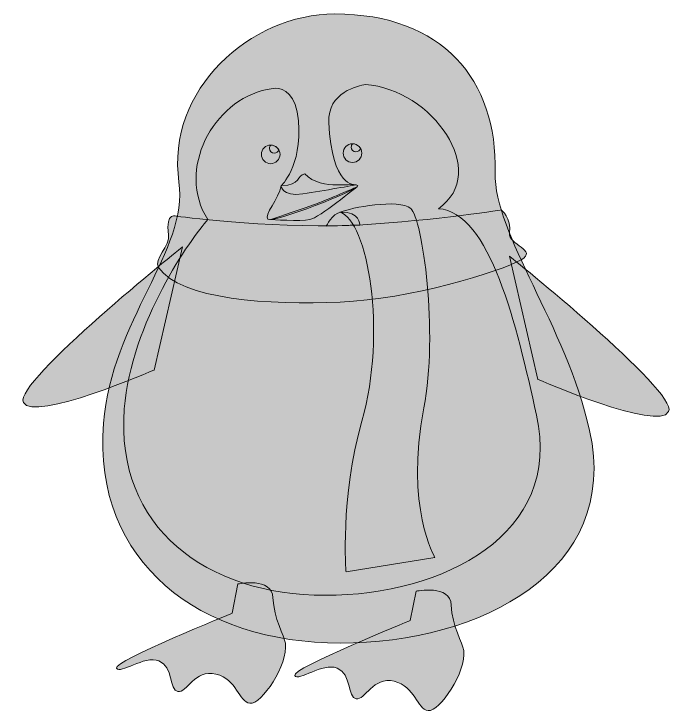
# Model space of a CAD drawing. Header units: inches. Extents: x 102 to 4763, y -2353 to -67.
# Drawn here: x 3757 to 4763, y -2350 to -1292 of the extents above; entities that cross this region are included whole.
import ezdxf

# ---------------------------------------------------------------- set-up
doc = ezdxf.new("R2010")
doc.units = ezdxf.units.IN
doc.header["$MEASUREMENT"] = 0
doc.layers.add('Layer 1', color=7, linetype='Continuous')

# ---------------------------------------------------------------- blocks, each defined once
blk = doc.blocks.new('block 2')
at = {"layer": 'Layer 1', "true_color": 0x131f23}
h = blk.add_hatch(color=250, dxfattribs=at)
h.dxf.hatch_style = 2
edge = h.paths.add_edge_path()
edge.add_spline(control_points=[(4629.3, -1923.6), (4676.6, -2136.2), (4463.8, -2245.4), (4251.5, -2245.4), (4039.1, -2245.4), (3875.8, -2124), (3892.4, -1912.3), (3904.6, -1757.3), (4021.4, -1649.8), (4006.8, -1547.2), (3986.8, -1406.9), (4114.9, -1292.3), (4243.2, -1292.3), (4406.3, -1292.3), (4489.5, -1391.9), (4486.2, -1532.8), (4484, -1626.7), (4593.6, -1763), (4629.3, -1923.6)], knot_values=[0, 0, 0, 0, 1, 1, 1, 2, 2, 2, 3, 3, 3, 4, 4, 4, 5, 5, 5, 6, 6, 6, 6], degree=3, periodic=1)
h = blk.add_hatch(color=250, dxfattribs=at)
h.dxf.hatch_style = 2
edge = h.paths.add_edge_path()
edge.add_spline(control_points=[(4140.6, -1406.6), (4140.5, -1406.6), (4140.5, -1406.6), (4140.5, -1406.6), (4140.5, -1406.6), (4140.5, -1406.6), (4140.5, -1406.6), (4140.5, -1406.6), (4140.6, -1406.6), (4140.6, -1406.6)], knot_values=[0, 0, 0, 0, 1, 1, 1, 2, 2, 2, 3, 3, 3, 3], degree=3, periodic=1)
h = blk.add_hatch(color=250, dxfattribs=at)
h.dxf.hatch_style = 2
edge = h.paths.add_edge_path()
edge.add_spline(control_points=[(4160, -1505), (4160, -1512.8), (4153.6, -1519.1), (4145.8, -1519.1), (4138.1, -1519.1), (4131.7, -1512.8), (4131.7, -1505), (4131.7, -1497.2), (4138.1, -1490.9), (4145.8, -1490.9), (4153.6, -1490.9), (4160, -1497.2), (4160, -1505)], knot_values=[0, 0, 0, 0, 1, 1, 1, 2, 2, 2, 3, 3, 3, 4, 4, 4, 4], degree=3, periodic=1)
h = blk.add_hatch(color=250, dxfattribs=at)
h.dxf.hatch_style = 2
edge = h.paths.add_edge_path()
edge.add_spline(control_points=[(4283.9, -1503.1), (4283.9, -1510.8), (4277.6, -1517.2), (4269.8, -1517.2), (4262, -1517.2), (4255.7, -1510.8), (4255.7, -1503.1), (4255.7, -1495.3), (4262, -1488.9), (4269.8, -1488.9), (4277.6, -1488.9), (4283.9, -1495.3), (4283.9, -1503.1)], knot_values=[0, 0, 0, 0, 1, 1, 1, 2, 2, 2, 3, 3, 3, 4, 4, 4, 4], degree=3, periodic=1)
at = {"layer": 'Layer 1', "true_color": 0xf05a28}
h = blk.add_hatch(color=20, dxfattribs=at)
h.dxf.hatch_style = 2
edge = h.paths.add_edge_path()
edge.add_spline(control_points=[(4161.9, -1552.4), (4158.3, -1572.8), (4135.2, -1596.7), (4141.6, -1603.3), (4148, -1610), (4280.7, -1558.6), (4277.7, -1552.4), (4274.8, -1546.1), (4224, -1562), (4197.4, -1534.5), (4184.7, -1536.8), (4192.4, -1552), (4161.9, -1552.4)], knot_values=[0, 0, 0, 0, 1, 1, 1, 2, 2, 2, 3, 3, 3, 4, 4, 4, 4], degree=3, periodic=1)
at = {"layer": 'Layer 1', "true_color": 0xbc271f}
h = blk.add_hatch(color=22, dxfattribs=at)
h.dxf.hatch_style = 2
edge = h.paths.add_edge_path()
edge.add_spline(control_points=[(4276.2, -1554.5), (4276.2, -1554.5), (4219, -1601.1), (4205.3, -1603.9), (4191.4, -1606.8), (4145.8, -1603.8), (4145.8, -1603.8), (4145.8, -1603.8), (4185, -1590.7), (4209.1, -1582), (4233.3, -1573.2), (4276.2, -1554.5), (4276.2, -1554.5)], knot_values=[0, 0, 0, 0, 1, 1, 1, 2, 2, 2, 3, 3, 3, 4, 4, 4, 4], degree=3, periodic=1)
at = {"layer": 'Layer 1', "true_color": 0xec1c24}
h = blk.add_hatch(color=240, dxfattribs=at)
h.dxf.hatch_style = 2
edge = h.paths.add_edge_path()
edge.add_spline(control_points=[(4250.7, -1592.7), (4267.3, -1585.8), (4340.2, -1571.7), (4358.1, -1587), (4376, -1602.3), (4400.2, -1775.8), (4378, -1889.2), (4348.7, -2039), (4394.9, -2116), (4394.9, -2116), (4394.9, -2116), (4260.1, -2137.5), (4260.1, -2137.5), (4260.1, -2137.5), (4250.7, -2026.2), (4284.1, -1909), (4322.5, -1774.6), (4293, -1604.4), (4250.7, -1592.7)], knot_values=[0, 0, 0, 0, 1, 1, 1, 2, 2, 2, 3, 3, 3, 4, 4, 4, 5, 5, 5, 6, 6, 6, 6], degree=3, periodic=1)
at = {"layer": 'Layer 1', "true_color": 0xbe1e2d}
h = blk.add_hatch(color=242, dxfattribs=at)
h.dxf.hatch_style = 2
edge = h.paths.add_edge_path()
edge.add_spline(control_points=[(4495.3, -1589.2), (4495.3, -1589.2), (4366.6, -1608.8), (4266.4, -1612.4), (4136.9, -1617.2), (4003.8, -1598.7), (4003.8, -1598.7), (4003.8, -1598.7), (3985.5, -1590.7), (3991.1, -1627), (3993.5, -1642.5), (3968.2, -1664.7), (3975.9, -1676.3), (4008.4, -1725.4), (4144.9, -1733.4), (4251.1, -1728.9), (4357.4, -1724.4), (4491.5, -1683.6), (4525.3, -1664.7), (4551.8, -1650), (4505.5, -1642.2), (4507.8, -1624.4), (4510.8, -1601.5), (4495.3, -1589.2), (4495.3, -1589.2)], knot_values=[0, 0, 0, 0, 1, 1, 1, 2, 2, 2, 3, 3, 3, 4, 4, 4, 5, 5, 5, 6, 6, 6, 7, 7, 7, 8, 8, 8, 8], degree=3, periodic=1)
at = {"layer": 'Layer 1', "true_color": 0x810004}
h = blk.add_hatch(color=16, dxfattribs=at)
h.dxf.hatch_style = 2
edge = h.paths.add_edge_path()
edge.add_spline(control_points=[(4252.2, -1592.4), (4238.7, -1594.9), (4230.2, -1613.7), (4230.2, -1613.7), (4230.2, -1613.7), (4281.2, -1612.2), (4281.2, -1612.2), (4281.2, -1612.2), (4280.7, -1591), (4252.2, -1592.4)], knot_values=[0, 0, 0, 0, 1, 1, 1, 2, 2, 2, 3, 3, 3, 3], degree=3, periodic=1)
at = {"layer": 'Layer 1', "true_color": 0x131f23}
h = blk.add_hatch(color=250, dxfattribs=at)
h.dxf.hatch_style = 2
edge = h.paths.add_edge_path()
edge.add_spline(control_points=[(4012.2, -1645.2), (4012.2, -1645.2), (3756.6, -1849.6), (3770.9, -1880.7), (3785.2, -1911.8), (3969.2, -1831.7), (3969.2, -1831.7), (3969.2, -1831.7), (4012.2, -1645.2), (4012.2, -1645.2)], knot_values=[0, 0, 0, 0, 1, 1, 1, 2, 2, 2, 3, 3, 3, 3], degree=3, periodic=1)
h = blk.add_hatch(color=250, dxfattribs=at)
h.dxf.hatch_style = 2
edge = h.paths.add_edge_path()
edge.add_spline(control_points=[(4507.8, -1659.3), (4507.8, -1659.3), (4763.4, -1863.7), (4749.1, -1894.8), (4734.7, -1925.9), (4550.8, -1845.9), (4550.8, -1845.9), (4550.8, -1845.9), (4507.8, -1659.3), (4507.8, -1659.3)], knot_values=[0, 0, 0, 0, 1, 1, 1, 2, 2, 2, 3, 3, 3, 3], degree=3, periodic=1)
at = {"layer": 'Layer 1', "true_color": 0xf05a28}
h = blk.add_hatch(color=20, dxfattribs=at)
h.dxf.hatch_style = 2
edge = h.paths.add_edge_path()
edge.add_spline(control_points=[(4087.2, -2200.3), (4087.2, -2200.3), (3906.5, -2273.5), (3912, -2283.4), (3917.6, -2293.4), (3954.2, -2263.5), (3976.4, -2272.4), (3998.5, -2281.2), (3991.9, -2316.7), (4005.2, -2318.9), (4018.5, -2321.2), (4030.7, -2284.6), (4062.9, -2292.3), (4095, -2300.1), (4097.1, -2334.5), (4114.4, -2336.7), (4131.6, -2338.9), (4172.6, -2277.9), (4168.2, -2245.8), (4166.6, -2234), (4150.5, -2209.1), (4149.3, -2177), (4148.2, -2144.8), (4096.1, -2155.9), (4096.1, -2155.9), (4096.1, -2155.9), (4087.2, -2200.3), (4087.2, -2200.3)], knot_values=[0, 0, 0, 0, 1, 1, 1, 2, 2, 2, 3, 3, 3, 4, 4, 4, 5, 5, 5, 6, 6, 6, 7, 7, 7, 8, 8, 8, 9, 9, 9, 9], degree=3, periodic=1)
h = blk.add_hatch(color=20, dxfattribs=at)
h.dxf.hatch_style = 2
edge = h.paths.add_edge_path()
edge.add_spline(control_points=[(4357.5, -2211.3), (4357.5, -2211.3), (4176.7, -2284.5), (4182.2, -2294.4), (4187.8, -2304.4), (4224.4, -2274.5), (4246.5, -2283.3), (4268.7, -2292.2), (4262.1, -2327.7), (4275.4, -2329.9), (4288.7, -2332.2), (4300.9, -2295.5), (4333.1, -2303.3), (4365.2, -2311.1), (4367.3, -2345.4), (4384.6, -2347.7), (4401.8, -2349.9), (4442.8, -2288.9), (4438.4, -2256.7), (4436.8, -2245), (4420.7, -2220.1), (4419.6, -2188), (4418.5, -2155.8), (4366.3, -2166.9), (4366.3, -2166.9), (4366.3, -2166.9), (4357.5, -2211.3), (4357.5, -2211.3)], knot_values=[0, 0, 0, 0, 1, 1, 1, 2, 2, 2, 3, 3, 3, 4, 4, 4, 5, 5, 5, 6, 6, 6, 7, 7, 7, 8, 8, 8, 9, 9, 9, 9], degree=3, periodic=1)
at = {"layer": 'Layer 1', "lineweight": 0}
for points, knots in [([(4629.3, -1923.6), (4676.6, -2136.2), (4463.8, -2245.4), (4251.5, -2245.4), (4039.1, -2245.4), (3875.8, -2124), (3892.4, -1912.3), (3904.6, -1757.3), (4021.4, -1649.8), (4006.8, -1547.2), (3986.8, -1406.9), (4114.9, -1292.3), (4243.2, -1292.3), (4406.3, -1292.3), (4489.5, -1391.9), (4486.2, -1532.8), (4484, -1626.7), (4593.6, -1763), (4629.3, -1923.6)], [0, 0, 0, 0, 1, 1, 1, 2, 2, 2, 3, 3, 3, 4, 4, 4, 5, 5, 5, 6, 6, 6, 6]), ([(4228.4, -2173), (4048.3, -2173), (3909.8, -2070), (3923.9, -1890.5), (3934.2, -1759.1), (4025.5, -1631.4), (4050.5, -1603.9), (4002.3, -1528.2), (4058.5, -1423.5), (4140.5, -1406.6), (4140.5, -1406.6), (4140.6, -1406.6), (4140.6, -1406.6), (4140.6, -1406.6), (4140.6, -1406.6), (4140.6, -1406.6), (4144.7, -1405.7), (4148.9, -1405.1), (4153.1, -1404.7), (4165.9, -1405.1), (4184.5, -1413.1), (4187.8, -1454.4), (4193.4, -1524.1), (4161.9, -1552.4), (4161.9, -1552.4), (4161.9, -1552.4), (4161.8, -1569.5), (4194.8, -1564.7), (4226.7, -1560), (4272.6, -1551.7), (4275.5, -1551.2), (4273, -1551.5), (4238.7, -1554.8), (4234, -1456.9), (4231.8, -1410.6), (4279.2, -1400.9), (4289.5, -1399.3), (4390.1, -1405.8), (4479.7, -1531.9), (4400, -1587.3), (4478.7, -1592.3), (4518.5, -1763.9), (4548.8, -1900.1), (4588.9, -2080.4), (4408.5, -2173), (4228.4, -2173)], [0, 0, 0, 0, 1, 1, 1, 2, 2, 2, 3, 3, 3, 4, 4, 4, 5, 5, 5, 6, 6, 6, 7, 7, 7, 8, 8, 8, 9, 9, 9, 10, 10, 10, 11, 11, 11, 12, 12, 12, 13, 13, 13, 14, 14, 14, 15, 15, 15, 15]), ([(4140.6, -1406.6), (4140.5, -1406.6), (4140.5, -1406.6), (4140.5, -1406.6), (4140.5, -1406.6), (4140.5, -1406.6), (4140.5, -1406.6), (4140.5, -1406.6), (4140.6, -1406.6), (4140.6, -1406.6)], [0, 0, 0, 0, 1, 1, 1, 2, 2, 2, 3, 3, 3, 3]), ([(4160, -1505), (4160, -1512.8), (4153.6, -1519.1), (4145.8, -1519.1), (4138.1, -1519.1), (4131.7, -1512.8), (4131.7, -1505), (4131.7, -1497.2), (4138.1, -1490.9), (4145.8, -1490.9), (4153.6, -1490.9), (4160, -1497.2), (4160, -1505)], [0, 0, 0, 0, 1, 1, 1, 2, 2, 2, 3, 3, 3, 4, 4, 4, 4]), ([(4158, -1497.9), (4155.6, -1493.8), (4151.2, -1491), (4146.1, -1490.9), (4144.9, -1492.2), (4144.1, -1493.9), (4144.1, -1495.9), (4144.1, -1499.8), (4147.3, -1503), (4151.2, -1503), (4154.5, -1503), (4157.1, -1500.9), (4158, -1497.9)], [0, 0, 0, 0, 1, 1, 1, 2, 2, 2, 3, 3, 3, 4, 4, 4, 4]), ([(4283.9, -1503.1), (4283.9, -1510.8), (4277.6, -1517.2), (4269.8, -1517.2), (4262, -1517.2), (4255.7, -1510.8), (4255.7, -1503.1), (4255.7, -1495.3), (4262, -1488.9), (4269.8, -1488.9), (4277.6, -1488.9), (4283.9, -1495.3), (4283.9, -1503.1)], [0, 0, 0, 0, 1, 1, 1, 2, 2, 2, 3, 3, 3, 4, 4, 4, 4]), ([(4281.9, -1496), (4279.5, -1491.8), (4275.1, -1489.1), (4270, -1489), (4268.8, -1490.3), (4268, -1492), (4268, -1493.9), (4268, -1497.9), (4271.2, -1501.1), (4275.1, -1501.1), (4278.4, -1501.1), (4281, -1498.9), (4281.9, -1496)], [0, 0, 0, 0, 1, 1, 1, 2, 2, 2, 3, 3, 3, 4, 4, 4, 4]), ([(4161.9, -1552.4), (4158.3, -1572.8), (4135.2, -1596.7), (4141.6, -1603.3), (4148, -1610), (4280.7, -1558.6), (4277.7, -1552.4), (4274.8, -1546.1), (4224, -1562), (4197.4, -1534.5), (4184.7, -1536.8), (4192.4, -1552), (4161.9, -1552.4)], [0, 0, 0, 0, 1, 1, 1, 2, 2, 2, 3, 3, 3, 4, 4, 4, 4]), ([(4276.2, -1554.5), (4276.2, -1554.5), (4219, -1601.1), (4205.3, -1603.9), (4191.4, -1606.8), (4145.8, -1603.8), (4145.8, -1603.8), (4145.8, -1603.8), (4185, -1590.7), (4209.1, -1582), (4233.3, -1573.2), (4276.2, -1554.5), (4276.2, -1554.5)], [0, 0, 0, 0, 1, 1, 1, 2, 2, 2, 3, 3, 3, 4, 4, 4, 4]), ([(4250.7, -1592.7), (4267.3, -1585.8), (4340.2, -1571.7), (4358.1, -1587), (4376, -1602.3), (4400.2, -1775.8), (4378, -1889.2), (4348.7, -2039), (4394.9, -2116), (4394.9, -2116), (4394.9, -2116), (4260.1, -2137.5), (4260.1, -2137.5), (4260.1, -2137.5), (4250.7, -2026.2), (4284.1, -1909), (4322.5, -1774.6), (4293, -1604.4), (4250.7, -1592.7)], [0, 0, 0, 0, 1, 1, 1, 2, 2, 2, 3, 3, 3, 4, 4, 4, 5, 5, 5, 6, 6, 6, 6]), ([(4495.3, -1589.2), (4495.3, -1589.2), (4366.6, -1608.8), (4266.4, -1612.4), (4136.9, -1617.2), (4003.8, -1598.7), (4003.8, -1598.7), (4003.8, -1598.7), (3985.5, -1590.7), (3991.1, -1627), (3993.5, -1642.5), (3968.2, -1664.7), (3975.9, -1676.3), (4008.4, -1725.4), (4144.9, -1733.4), (4251.1, -1728.9), (4357.4, -1724.4), (4491.5, -1683.6), (4525.3, -1664.7), (4551.8, -1650), (4505.5, -1642.2), (4507.8, -1624.4), (4510.8, -1601.5), (4495.3, -1589.2), (4495.3, -1589.2)], [0, 0, 0, 0, 1, 1, 1, 2, 2, 2, 3, 3, 3, 4, 4, 4, 5, 5, 5, 6, 6, 6, 7, 7, 7, 8, 8, 8, 8]), ([(4252.2, -1592.4), (4238.7, -1594.9), (4230.2, -1613.7), (4230.2, -1613.7), (4230.2, -1613.7), (4281.2, -1612.2), (4281.2, -1612.2), (4281.2, -1612.2), (4280.7, -1591), (4252.2, -1592.4)], [0, 0, 0, 0, 1, 1, 1, 2, 2, 2, 3, 3, 3, 3]), ([(4012.2, -1645.2), (4012.2, -1645.2), (3756.6, -1849.6), (3770.9, -1880.7), (3785.2, -1911.8), (3969.2, -1831.7), (3969.2, -1831.7), (3969.2, -1831.7), (4012.2, -1645.2), (4012.2, -1645.2)], [0, 0, 0, 0, 1, 1, 1, 2, 2, 2, 3, 3, 3, 3]), ([(4507.8, -1659.3), (4507.8, -1659.3), (4763.4, -1863.7), (4749.1, -1894.8), (4734.7, -1925.9), (4550.8, -1845.9), (4550.8, -1845.9), (4550.8, -1845.9), (4507.8, -1659.3), (4507.8, -1659.3)], [0, 0, 0, 0, 1, 1, 1, 2, 2, 2, 3, 3, 3, 3]), ([(4087.2, -2200.3), (4087.2, -2200.3), (3906.5, -2273.5), (3912, -2283.4), (3917.6, -2293.4), (3954.2, -2263.5), (3976.4, -2272.4), (3998.5, -2281.2), (3991.9, -2316.7), (4005.2, -2318.9), (4018.5, -2321.2), (4030.7, -2284.6), (4062.9, -2292.3), (4095, -2300.1), (4097.1, -2334.5), (4114.4, -2336.7), (4131.6, -2338.9), (4172.6, -2277.9), (4168.2, -2245.8), (4166.6, -2234), (4150.5, -2209.1), (4149.3, -2177), (4148.2, -2144.8), (4096.1, -2155.9), (4096.1, -2155.9), (4096.1, -2155.9), (4087.2, -2200.3), (4087.2, -2200.3)], [0, 0, 0, 0, 1, 1, 1, 2, 2, 2, 3, 3, 3, 4, 4, 4, 5, 5, 5, 6, 6, 6, 7, 7, 7, 8, 8, 8, 9, 9, 9, 9]), ([(4357.5, -2211.3), (4357.5, -2211.3), (4176.7, -2284.5), (4182.2, -2294.4), (4187.8, -2304.4), (4224.4, -2274.5), (4246.5, -2283.3), (4268.7, -2292.2), (4262.1, -2327.7), (4275.4, -2329.9), (4288.7, -2332.2), (4300.9, -2295.5), (4333.1, -2303.3), (4365.2, -2311.1), (4367.3, -2345.4), (4384.6, -2347.7), (4401.8, -2349.9), (4442.8, -2288.9), (4438.4, -2256.7), (4436.8, -2245), (4420.7, -2220.1), (4419.6, -2188), (4418.5, -2155.8), (4366.3, -2166.9), (4366.3, -2166.9), (4366.3, -2166.9), (4357.5, -2211.3), (4357.5, -2211.3)], [0, 0, 0, 0, 1, 1, 1, 2, 2, 2, 3, 3, 3, 4, 4, 4, 5, 5, 5, 6, 6, 6, 7, 7, 7, 8, 8, 8, 9, 9, 9, 9])]:
    blk.add_open_spline(points, degree=3, knots=knots, dxfattribs=at)

msp = doc.modelspace()

# ---------------------------------------------------------------- block references
at = {"layer": 'Layer 1'}
msp.add_blockref('block 2', (0, 0), dxfattribs=at)

doc.saveas('drawing.dxf')
